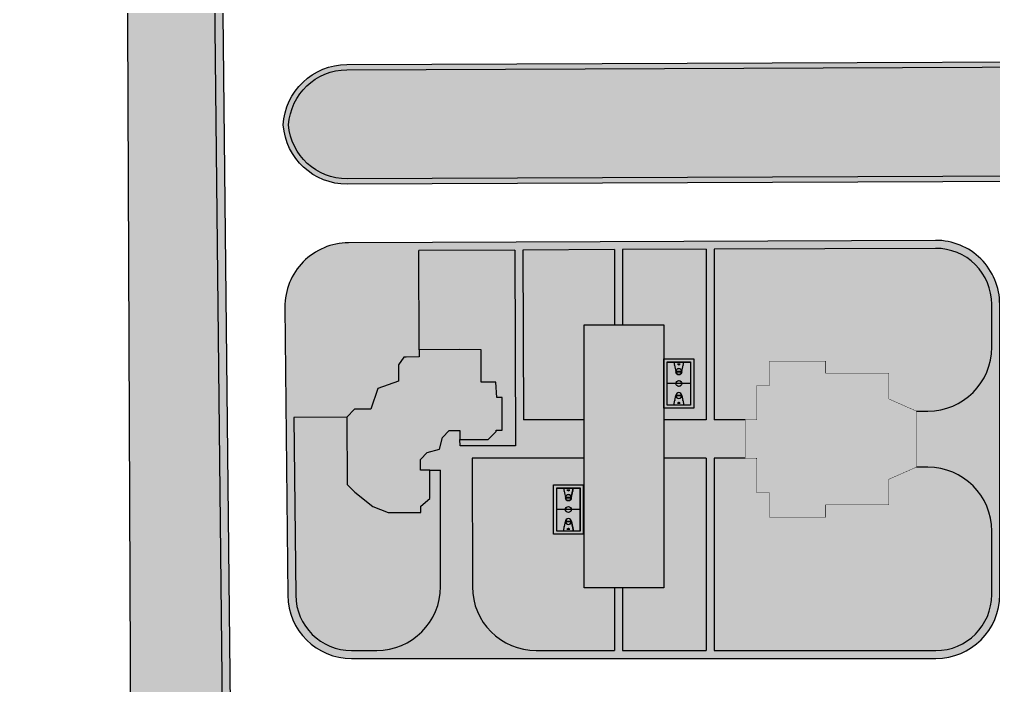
# Model space of a CAD drawing. Header units: inches. Extents: x -634 to 3638, y -6930911 to 5552.
# Drawn here: x 2488.9 to 2672, y 2344.9 to 2470.1 of the extents above; entities that cross this region are included whole.
import ezdxf

# ---------------------------------------------------------------- set-up
doc = ezdxf.new("R2010")
doc.units = ezdxf.units.IN
doc.header["$MEASUREMENT"] = 0
doc.layers.add('ELEV', color=134, linetype='Continuous', lineweight=18)
doc.layers.add('SPORT', color=7, linetype='Continuous')
doc.layers.add('зеленая зона', color=100, linetype='Continuous')
for name, color, linetype, true_color in [('дет.площадки', 7, 'Continuous', 0xf5eb38), ('дорога', 7, 'Continuous', 0x737373), ('жил.зона', 7, 'Continuous', 0xee6868)]:
    doc.layers.add(name, color=color, linetype=linetype, true_color=true_color)

# ---------------------------------------------------------------- blocks, each defined once
blk = doc.blocks.new('A$C6FDB6B95')
at = {"layer": 'SPORT'}
for p, q in [((-2148, 1133), (1300, 1133)), ((-2148, -936), (-2148, 1133)), ((-1918, 904), (1070, 904)), ((-1918, -706), (-1918, 904)), ((-427, -706), (-427, 904)), ((-421, -706), (-421, 904)), ((1070, 904), (1070, -706)), ((1300, 1133), (1300, -936)), ((-1920, 438), (-1256, 300)), ((-1918, -246), (-1918, 444)), ((-1918, -246), (-1918, 444)), ((-1918, 444), (-1255, 306)), ((-1721, 403), (-1720, 408)), ((-1716, 402), (-1721, 403)), ((-1720, 408), (-1715, 407)), ((-1715, 407), (-1716, 402)), ((-1620, 382), (-1619, 387)), ((-1615, 381), (-1620, 382)), ((-1619, 387), (-1613, 386)), ((-1613, 386), (-1615, 381)), ((-1519, 361), (-1518, 366)), ((-1513, 360), (-1519, 361)), ((-1518, 366), (-1512, 365)), ((-1512, 365), (-1513, 360)), ((-1277, 305), (-1276, 299)), ((-1258, -102), (-1258, 300)), ((-1252, 300), (-1252, -102)), ((-427, -418), (-427, 616)), ((-421, -418), (-421, 616)), ((1070, 444), (406, 306)), ((1071, 438), (407, 300)), ((409, -102), (409, 300)), ((429, 305), (428, 299)), ((1070, -246), (1070, 444)), ((1070, -246), (1070, 444)), ((-1256, -102), (-1920, -240)), ((-1255, -108), (-1918, -246)), ((-1277, -107), (-1276, -101)), ((406, -108), (1070, -246)), ((407, -102), (1071, -240)), ((429, -107), (428, -101)), ((1300, -936), (-2148, -936)), ((1070, -706), (-1918, -706))]:
    blk.add_line(p, q, dxfattribs=at)
for points in [[(1300, -936), (-2148, -936), (-2148, 1133), (1300, 1133)], [(1076, -711), (-1924, -711), (-1924, 909), (1076, 909)], [(-1781, 202), (-1784, 202), (-1784, -4), (-1781, -4)], [(671, 361), (669, 366), (664, 365), (665, 360)], [(772, 382), (771, 387), (765, 386), (766, 381)], [(873, 403), (872, 408), (866, 407), (868, 402)], [(932, 202), (936, 202), (936, -4), (932, -4)], [(-1721, -205), (-1720, -211), (-1715, -209), (-1716, -204)], [(-1620, -184), (-1619, -190), (-1613, -188), (-1615, -183)], [(-1519, -163), (-1518, -168), (-1512, -167), (-1513, -162)], [(671, -163), (669, -168), (664, -167), (665, -162)], [(772, -184), (771, -190), (765, -188), (766, -183)], [(873, -205), (872, -211), (866, -209), (868, -204)]]:
    blk.add_lwpolyline(points, close=True, dxfattribs=at)
blk.add_lwpolyline([(403, -102, -0.985815), (403, 300)], format="xyb", close=True, dxfattribs=at)
for centre, radius in [((-1741, 99), 25.9), ((-424, 99), 207), ((-424, 99), 201), ((892, 99), 25.9)]:
    blk.add_circle(centre, radius, dxfattribs=at)
for centre, radius, start, end in [((-1255, 99), 207, 96.21469, 263.78531), ((-1255, 99), 201, 96.21469, 263.78531), ((-1255, 99), 207, 270, 90), ((-1255, 99), 201, 270.81854, 89.18146), ((406, 99), 207, 90, 270), ((406, 99), 201, 276.21469, 83.78531), ((406, 99), 207, 276.21469, 83.78531)]:
    blk.add_arc(centre, radius, start, end, dxfattribs=at)

msp = doc.modelspace()

# ---------------------------------------------------------------- hatches: boundary and pattern name
at = {"layer": 'ELEV', "linetype": 'Continuous'}
h = msp.add_hatch(dxfattribs=at)
h.set_pattern_fill('ANSI31', color=256, scale=0.01044, style=0)
h.set_pattern_definition([(45, (1262.311104, 3366.587935), (-0.02343928418428, 0.02343928418428), [])])
edge = h.paths.add_edge_path()
edge.add_ellipse((1445.78234, 3471.96182), major_axis=(0, 6932302.83262), ratio=0.00000001506, start_angle=89.999976115149, end_angle=270.000023884851)
edge.add_line((1445.67794, 3474.85168), (1445.67794, 3528.48347))
edge.add_line((1445.67794, 3528.48347), (1445.88675, 3528.48347))
edge.add_line((1445.88675, 3528.48347), (1445.88675, 3474.85168))
at = {"layer": 'дорога', "true_color": 0x58ba48}
h = msp.add_hatch(color=85, dxfattribs=at)
h.dxf.hatch_style = 1
h.paths.add_polyline_path([(2524.66716, 2559.8732), (2508.84036, 2559.8732), (2510.06584, 2258.98183), (2518.14343, 2259.70335, 0.391592956), (2527.70859, 2270.27975)])
at = {"layer": 'дорога', "true_color": 0x939598}
h = msp.add_hatch(color=252, dxfattribs=at)
h.dxf.hatch_style = 1
h.paths.add_polyline_path([(2529.2085, 2270.29604), (2526.16725, 2559.8732), (2524.66716, 2559.8732), (2527.70859, 2270.27975, -0.391592956), (2518.14343, 2259.70335), (2510.06584, 2258.98183), (2510.07197, 2257.47641), (2518.27688, 2258.2093, 0.391579164)])
h = msp.add_hatch(color=252, dxfattribs=at)
h.dxf.hatch_style = 1
edge = h.paths.add_edge_path()
edge.add_line((2774.29798, 2462.51588), (2550.40182, 2461.60398))
edge.add_arc((2550.45069, 2449.60408), 12, 90.2333558, 176.9420013)
edge.add_arc((2550.43583, 2451.11935), 12, 184.182053, 270.2333558)
edge.add_line((2550.4847, 2439.11945), (2774.39573, 2440.03141))
edge.add_arc((2774.34686, 2452.03131), 12, 270.2333558, 356.3800038)
edge.add_arc((2774.34686, 2450.51598), 12, 3.6199962, 90.2333558)
at = {"layer": 'дорога', "true_color": 0x58ba48}
h = msp.add_hatch(color=85, dxfattribs=at)
h.dxf.hatch_style = 1
h.paths.add_polyline_path([(2785.32073, 2451.27364, 0.39534147), (2774.30205, 2461.51589), (2550.40589, 2460.60399, 0.395822281), (2539.46991, 2450.25407, 0.392508459), (2550.48063, 2440.11944), (2774.39166, 2441.0314, 0.392988667)])
at = {"layer": 'дорога', "true_color": 0xcd6928, "transparency": 33554610}
h = msp.add_hatch(color=32, dxfattribs=at)
h.dxf.hatch_style = 1
edge = h.paths.add_edge_path()
edge.add_arc((2584.22819, 3022.43006), 672.4289, 269.26388266, 270.24511663)
edge.add_line((2587.10489, 2350.00731), (2587.28648, 2428.26925))
edge.add_arc((2582.13676, 2951.02361), 522.77973, 269.245246, 270.5644103, ccw=False)
edge.add_line((2575.25041, 2428.28924), (2551.18992, 2428.05322))
edge.add_arc((2550.69783, 2416.12536), 11.938, 87.6375587, 183.8185017)
edge.add_line((2538.78632, 2415.33034), (2539.31055, 2361.8896))
edge.add_arc((2551.39487, 2362.04321), 12.08529, 180.7282614, 269.8319704)
edge.add_line((2551.35943, 2349.95797), (2575.58928, 2350.05665))
at = {"layer": 'дорога', "true_color": 0x939598}
h = msp.add_hatch(color=252, dxfattribs=at)
h.dxf.hatch_style = 1
edge = h.paths.add_edge_path()
edge.add_arc((2661.1281, 2416.5699), 12, 360, 450.2333558)
edge.add_line((2661.07922, 2428.5698), (2550.73028, 2428.12036))
edge.add_arc((2550.77915, 2416.12046), 12, 90.2333558, 180.5620272)
edge.add_line((2538.77973, 2416.00275), (2539.31055, 2361.8896))
edge.add_arc((2551.30998, 2362.00731), 12, 180.5620272, 270)
edge.add_line((2551.30998, 2350.00731), (2661.1281, 2350.00731))
edge.add_arc((2661.1281, 2362.00731), 12, 270, 360)
edge.add_line((2673.1281, 2362.00731), (2673.1281, 2416.5699))
at = {"layer": 'дорога', "true_color": 0xcd6928, "transparency": 33554610}
h = msp.add_hatch(color=32, dxfattribs=at)
h.dxf.hatch_style = 1
edge = h.paths.add_edge_path()
edge.add_arc((2661.1281, 2362.00731), 12, 270, 360)
edge.add_line((2673.1281, 2362.00731), (2673.11512, 2417.12781))
edge.add_arc((2661.14201, 2416.64811), 11.98272, 2.294282, 96.0113823)
edge.add_line((2659.8871, 2428.56494), (2640.37099, 2428.48545))
edge.add_arc((2619.95774, 4866.74399), 2438.34398, 269.98703901, 270.47967255, ccw=False)
edge.add_line((2619.40616, 2428.40007), (2619.45792, 2350.00731))
edge.add_arc((2625.48236, 2332.85714), 18.17752, 70.6448677, 109.3551323, ccw=False)
edge.add_line((2631.50679, 2350.00731), (2661.1281, 2350.00731))
at = {"layer": 'дорога', "true_color": 0x58ba48}
h = msp.add_hatch(color=85, dxfattribs=at)
h.dxf.hatch_style = 1
h.paths.add_polyline_path([(2581.98956, 2426.74766), (2563.92082, 2426.67407), (2563.9968, 2408.01794), (2571.59406, 2408.0524), (2575.66572, 2408.01794), (2575.69504, 2401.92587), (2578.40877, 2401.93376), (2578.60139, 2399.03999), (2579.59862, 2399.04444), (2579.62899, 2392.8988), (2578.45305, 2392.89321), (2578.45431, 2392.63736), (2576.99871, 2391.16745), (2571.67728, 2391.14115), (2571.73126, 2389.94797), (2582.12033, 2389.94797)])
h = msp.add_hatch(color=85, dxfattribs=at)
h.dxf.hatch_style = 1
h.paths.add_polyline_path([(2595.02537, 2412.66937), (2600.72374, 2412.66937), (2600.72374, 2426.82396), (2583.48955, 2426.75377), (2583.60298, 2394.83227), (2595.02537, 2394.83227)])
h = msp.add_hatch(color=85, dxfattribs=at)
h.dxf.hatch_style = 1
h.paths.add_polyline_path([(2617.95792, 2426.89416), (2602.22374, 2426.83007), (2602.22374, 2412.66937), (2610.02537, 2412.66937), (2610.02537, 2394.83227), (2617.95792, 2394.83227)])
h.paths.add_polyline_path([(2615.61159, 2406.31988), (2615.61159, 2397.00954), (2610.02538, 2397.00954), (2610.02538, 2406.31988)], flags=16)
h.paths.add_polyline_path([(2615.00642, 2405.71471), (2615.00642, 2397.61471), (2610.63055, 2397.61471), (2610.63055, 2405.71471)], flags=0)
h.paths.add_polyline_path([(2611.9033, 2405.6992), (2611.90264, 2405.70235), (2611.88745, 2405.6992)], flags=0)
h.paths.add_polyline_path([(2612.26315, 2403.96743), (2612.27857, 2403.96575, -0.897017361), (2613.3584, 2403.96575), (2613.37382, 2403.96743, 0.897017361)], flags=0)
h.paths.add_polyline_path([(2613.74952, 2405.6992), (2613.63903, 2405.16745), (2613.65422, 2405.16429), (2613.65106, 2405.1491), (2613.59424, 2404.89148), (2613.59739, 2404.89082), (2613.59424, 2404.87563), (2613.53653, 2404.61819), (2613.54057, 2404.61736), (2613.53741, 2404.60216), (2613.37711, 2403.90695, -1.006968894), (2612.25992, 2403.91471), (2613.36287, 2403.91471), (2613.73367, 2405.6992)], flags=0)
h.paths.add_polyline_path([(2610.64607, 2401.67247), (2612.25992, 2401.67247, -0.986204438), (2613.37705, 2401.67247), (2614.21522, 2401.67247), (2614.9909, 2401.67247), (2614.9909, 2401.65695), (2614.9909, 2397.63023), (2611.9033, 2397.63023), (2611.90264, 2397.62707), (2611.88745, 2397.63023), (2610.64607, 2397.63023)], flags=0)
h.paths.add_polyline_path([(2612.53917, 2405.33609), (2613.0978, 2405.33609), (2613.0978, 2405.32678), (2612.81848, 2405.28954, -0.414213562), (2612.88831, 2405.21971, -1), (2612.74866, 2405.21971, -0.414213562), (2612.81848, 2405.28954), (2612.59504, 2405.32678), (2612.53917, 2405.32678)], flags=0)
h.paths.add_polyline_path([(2611.99794, 2405.16745), (2612.0011, 2405.15226), (2611.98591, 2405.1491), (2611.98275, 2405.16429)], flags=0)
h.paths.add_polyline_path([(2612.05477, 2404.89398), (2612.05793, 2404.87879), (2612.04273, 2404.87563), (2612.03958, 2404.89082)], flags=0)
h.paths.add_polyline_path([(2612.11159, 2404.62051), (2612.11475, 2404.60532), (2612.09956, 2404.60216), (2612.0964, 2404.61736)], flags=0)
h.paths.add_polyline_path([(2613.36153, 2403.8992, -0.985814884), (2612.27544, 2403.8992)], flags=0)
h.paths.add_polyline_path([(2613.36153, 2401.65695), (2612.27544, 2401.65695, 0.985814884)], flags=0)
h.paths.add_polyline_path([(2612.25992, 2399.43023), (2612.27544, 2399.43023, -0.99433131), (2613.36159, 2399.42089), (2613.37382, 2399.362, 1.048443141)], flags=0)
h.paths.add_polyline_path([(2613.37872, 2399.41471), (2613.37711, 2399.42247, -0.993079335), (2612.25992, 2399.41471)], flags=0)
h.paths.add_polyline_path([(2612.09956, 2398.72726), (2612.11475, 2398.7241), (2612.11159, 2398.70891), (2612.0964, 2398.71207)], flags=0)
h.paths.add_polyline_path([(2613.53741, 2398.72726), (2613.54057, 2398.71207), (2613.52538, 2398.70891), (2613.52222, 2398.7241)], flags=0)
h.paths.add_polyline_path([(2612.04273, 2398.45379), (2612.05793, 2398.45064), (2612.05477, 2398.43544), (2612.03958, 2398.4386)], flags=0)
h.paths.add_polyline_path([(2613.59424, 2398.45379), (2613.59739, 2398.4386), (2613.5822, 2398.43544), (2613.57904, 2398.45064)], flags=0)
h.paths.add_polyline_path([(2612.88831, 2398.10971, -0.414213562), (2612.81848, 2398.03988), (2613.04193, 2398.00264), (2613.0978, 2398.00264), (2613.0978, 2397.99333), (2612.53917, 2397.99333), (2612.53917, 2398.00264), (2612.81848, 2398.03988, -0.414213562), (2612.74866, 2398.10971, -1)], flags=0)
h.paths.add_polyline_path([(2611.98591, 2398.18032), (2612.0011, 2398.17717), (2611.99794, 2398.16197), (2611.98275, 2398.16513)], flags=0)
h.paths.add_polyline_path([(2613.65106, 2398.18032), (2613.65422, 2398.16513), (2613.63903, 2398.16197), (2613.63587, 2398.17717)], flags=0)
h = msp.add_hatch(color=85, dxfattribs=at)
h.dxf.hatch_style = 1
h.paths.add_polyline_path([(2671.6281, 2416.5699, 0.415406969), (2661.08533, 2427.06981), (2619.45792, 2426.90027), (2619.45792, 2394.83227), (2625.27147, 2394.83227), (2627.47304, 2394.83227), (2627.47304, 2401.32766), (2629.83969, 2401.32766), (2629.83969, 2405.87), (2640.41628, 2405.87), (2640.41628, 2403.59618), (2652.26716, 2403.59618), (2652.26716, 2398.78045), (2657.46817, 2396.48796), (2659.6281, 2396.48796, 0.414213562), (2671.6281, 2408.48796)])
at = {"layer": 'дорога', "true_color": 0xf4ee51}
h = msp.add_hatch(color=41, dxfattribs=at)
h.dxf.hatch_style = 1
h.paths.add_polyline_path([(2610.02537, 2412.66937), (2595.02537, 2412.66937), (2595.02537, 2363.30759), (2610.02537, 2363.30759)])
at = {"layer": 'дорога', "true_color": 0xcd6928}
h = msp.add_hatch(color=32, dxfattribs=at)
h.dxf.hatch_style = 1
h.paths.add_polyline_path([(2579.59862, 2399.04444), (2578.60139, 2399.03999), (2578.40877, 2401.93376), (2575.69504, 2401.92587), (2575.66572, 2408.01794), (2571.59406, 2408.0524), (2563.9968, 2408.01794), (2564.00203, 2406.66203), (2561.57522, 2406.65004), (2561.11496, 2406.64776), (2560.11961, 2405.17998), (2560.13033, 2402.11551), (2556.23403, 2400.76053), (2554.91533, 2396.84972), (2551.85414, 2396.83459), (2550.39855, 2395.36237), (2550.46098, 2382.72946), (2551.93103, 2381.27386), (2555.27581, 2378.57576), (2558.17625, 2377.41498), (2564.32731, 2377.44538), (2564.3215, 2378.62132), (2566.03295, 2380.09279), (2566.00666, 2385.41407), (2564.28798, 2385.40558), (2564.27423, 2387.42297), (2565.53257, 2388.69286), (2567.81874, 2389.32319), (2568.39565, 2391.52013), (2569.65454, 2392.84973), (2571.66879, 2392.85969), (2571.67728, 2391.14115), (2576.99871, 2391.16745), (2578.45431, 2392.63736), (2578.45305, 2392.89321), (2579.62899, 2392.8988)])
h = msp.add_hatch(color=32, dxfattribs=at)
h.dxf.hatch_style = 1
h.paths.add_polyline_path([(2657.46817, 2396.48796), (2652.26716, 2398.78045), (2652.26716, 2403.59618), (2640.41628, 2403.59618), (2640.41628, 2405.87), (2629.83969, 2405.87), (2629.83969, 2401.32766), (2627.47304, 2401.32766), (2627.47304, 2394.83227), (2625.27147, 2394.83227), (2625.27147, 2387.63067), (2627.47304, 2387.61825), (2627.47304, 2381.12285), (2629.83969, 2381.12285), (2629.83969, 2376.58051), (2640.41628, 2376.58051), (2640.41628, 2378.89405), (2652.26716, 2378.89405), (2652.26716, 2383.67007), (2657.46817, 2385.96256)])
at = {"layer": 'дорога', "true_color": 0x58ba48}
h = msp.add_hatch(color=85, dxfattribs=at)
h.dxf.hatch_style = 1
h.paths.add_polyline_path([(2568.02786, 2385.41407), (2566.00666, 2385.41407), (2566.03295, 2380.09279), (2564.3215, 2378.62132), (2564.32731, 2377.44538), (2558.17625, 2377.41498), (2555.27581, 2378.57576), (2551.93103, 2381.27386), (2550.46098, 2382.72946), (2550.39855, 2395.36237), (2540.48323, 2395.26511), (2540.81048, 2361.90432, 0.411343417), (2551.30998, 2351.50731), (2556.02786, 2351.50731, 0.414213562), (2568.02786, 2363.50731)])
h = msp.add_hatch(color=85, dxfattribs=at)
h.dxf.hatch_style = 1
h.paths.add_polyline_path([(2595.02537, 2387.63067), (2573.99572, 2387.63067), (2574.01634, 2363.49706, 0.413963377), (2586.01634, 2351.50731), (2600.72374, 2351.50731), (2600.72374, 2363.30759), (2595.02537, 2363.30759)])
h.paths.add_polyline_path([(2589.26445, 2373.33707), (2589.26445, 2382.64742), (2594.85066, 2382.64742), (2594.85066, 2373.33707)], flags=16)
h.paths.add_polyline_path([(2589.86962, 2373.94224), (2589.86962, 2382.04224), (2594.24549, 2382.04224), (2594.24549, 2373.94224)], flags=0)
h.paths.add_polyline_path([(2591.14237, 2382.02673), (2591.14171, 2382.02988), (2591.12652, 2382.02673)], flags=0)
h.paths.add_polyline_path([(2589.88514, 2373.95776), (2589.88514, 2378), (2591.49899, 2378, -0.986204438), (2592.61612, 2378), (2593.45429, 2378), (2594.22997, 2378), (2594.22997, 2377.98448), (2594.22997, 2373.95776), (2591.14237, 2373.95776), (2591.14171, 2373.9546), (2591.12652, 2373.95776)], flags=0)
h.paths.add_polyline_path([(2591.49899, 2375.75776), (2591.51451, 2375.75776, -0.99433131), (2592.60066, 2375.74842), (2592.61289, 2375.68953, 1.048443141)], flags=0)
h.paths.add_polyline_path([(2591.49899, 2375.74224), (2592.61779, 2375.74224), (2592.61618, 2375.75, -0.993079335)], flags=0)
h.paths.add_polyline_path([(2591.22498, 2374.50785), (2591.24017, 2374.5047), (2591.23701, 2374.4895), (2591.22182, 2374.49266)], flags=0)
h.paths.add_polyline_path([(2591.27865, 2374.76613), (2591.2818, 2374.78132), (2591.29699, 2374.77817), (2591.29384, 2374.76297)], flags=0)
h.paths.add_polyline_path([(2591.77824, 2374.32086), (2591.77824, 2374.33017), (2592.05755, 2374.36742, -0.414213562), (2591.98773, 2374.43724, -1), (2592.12738, 2374.43724, -0.414213562), (2592.05755, 2374.36742), (2592.281, 2374.33017), (2592.33687, 2374.33017), (2592.33687, 2374.32086)], flags=0)
h.paths.add_polyline_path([(2591.33547, 2375.0396), (2591.33863, 2375.05479), (2591.35382, 2375.05164), (2591.35066, 2375.03644)], flags=0)
h.paths.add_polyline_path([(2592.8781, 2374.4895), (2592.87494, 2374.5047), (2592.89013, 2374.50785), (2592.89329, 2374.49266)], flags=0)
h.paths.add_polyline_path([(2592.82127, 2374.76297), (2592.81811, 2374.77817), (2592.83331, 2374.78132), (2592.83646, 2374.76613)], flags=0)
h.paths.add_polyline_path([(2592.76445, 2375.03644), (2592.76129, 2375.05164), (2592.77648, 2375.05479), (2592.77964, 2375.0396)], flags=0)
h.paths.add_polyline_path([(2592.6006, 2377.98448), (2591.51451, 2377.98448, 0.985814884)], flags=0)
h.paths.add_polyline_path([(2591.50222, 2380.29496), (2591.51764, 2380.29328, -0.897017361), (2592.59747, 2380.29328), (2592.61289, 2380.29496, 0.897017361)], flags=0)
h.paths.add_polyline_path([(2591.49899, 2380.24224), (2592.60194, 2380.24224), (2592.97274, 2382.02673), (2592.98859, 2382.02673), (2592.8781, 2381.49498), (2592.89329, 2381.49182), (2592.89013, 2381.47663), (2592.83331, 2381.21901), (2592.83646, 2381.21835), (2592.83331, 2381.20316), (2592.7756, 2380.94572), (2592.77964, 2380.94489), (2592.77648, 2380.92969), (2592.61618, 2380.23448, -1.006968894)], flags=0)
h.paths.add_polyline_path([(2591.51451, 2380.22673), (2592.6006, 2380.22673, -0.985814884)], flags=0)
h.paths.add_polyline_path([(2591.33863, 2380.92969), (2591.33547, 2380.94489), (2591.35066, 2380.94804), (2591.35382, 2380.93285)], flags=0)
h.paths.add_polyline_path([(2591.2818, 2381.20316), (2591.27865, 2381.21835), (2591.29384, 2381.22151), (2591.29699, 2381.20632)], flags=0)
h.paths.add_polyline_path([(2591.22498, 2381.47663), (2591.22182, 2381.49182), (2591.23701, 2381.49498), (2591.24017, 2381.47979)], flags=0)
h.paths.add_polyline_path([(2592.05755, 2381.61707), (2591.83411, 2381.65431), (2591.77824, 2381.65431), (2591.77824, 2381.66362), (2592.33687, 2381.66362), (2592.33687, 2381.65431), (2592.05755, 2381.61707, -0.414213562), (2592.12738, 2381.54724, -1), (2591.98773, 2381.54724, -0.414213562)], flags=0)
h = msp.add_hatch(color=85, dxfattribs=at)
h.dxf.hatch_style = 1
h.paths.add_polyline_path([(2617.95792, 2387.63067), (2610.02537, 2387.63067), (2610.02537, 2363.30759), (2602.22374, 2363.30759), (2602.22374, 2351.50731), (2617.95792, 2351.50731)])
h = msp.add_hatch(color=85, dxfattribs=at)
h.dxf.hatch_style = 1
h.paths.add_polyline_path([(2671.6281, 2373.96256, 0.414213562), (2659.6281, 2385.96256), (2657.46817, 2385.96256), (2652.26716, 2383.67007), (2652.26716, 2378.89405), (2640.41628, 2378.89405), (2640.41628, 2376.58051), (2629.83969, 2376.58051), (2629.83969, 2381.12285), (2627.47304, 2381.12285), (2627.47304, 2387.61825), (2625.27147, 2387.63067), (2619.45792, 2387.63067), (2619.45792, 2351.50731), (2661.1281, 2351.50731, 0.414213562), (2671.6281, 2362.00731)])

# ---------------------------------------------------------------- linework, layer by layer
at = {"color": 7}
msp.add_lwpolyline([(2510.55356, 2139.23209), (2929.48263, 2042.52033), (2969.58625, 2216.23831), (2982.86242, 2333.81788), (2996.08687, 2559.8732), (2508.84036, 2559.8732)], close=True, dxfattribs=at)
at = {"layer": 'дет.площадки'}
msp.add_lwpolyline([(2595.02537, 2412.66937), (2610.02537, 2412.66937), (2610.02537, 2363.30759), (2595.02537, 2363.30759)], close=True, dxfattribs=at)
at = {"layer": 'дорога'}
for p, q in [((2524.66733, 2559.85745), (2527.70876, 2270.26367)), ((2563.9968, 2408.01794), (2563.92082, 2426.67407)), ((2581.98956, 2426.74766), (2582.12033, 2389.94797)), ((2583.48955, 2426.75377), (2583.60298, 2394.83227)), ((2600.72374, 2426.82396), (2600.72374, 2412.66937)), ((2602.22374, 2426.83007), (2602.22374, 2412.66937)), ((2617.95792, 2426.89416), (2617.95792, 2394.83227)), ((2619.45792, 2426.90027), (2619.45792, 2394.83227)), ((2657.46817, 2396.48796), (2659.6281, 2396.48796)), ((2550.39855, 2395.36237), (2540.48323, 2395.26511)), ((2595.02537, 2394.83227), (2583.60298, 2394.83227)), ((2617.95792, 2394.83227), (2610.02537, 2394.83227)), ((2625.27147, 2394.83227), (2619.45792, 2394.83227)), ((2571.73126, 2389.94797), (2571.67728, 2391.14115)), ((2582.12033, 2389.94797), (2571.73126, 2389.94797)), ((2595.02537, 2387.63067), (2573.99572, 2387.63067)), ((2617.95792, 2387.63067), (2610.02537, 2387.63067)), ((2617.95792, 2387.63067), (2617.95792, 2351.50731)), ((2625.27147, 2387.63067), (2619.45792, 2387.63067)), ((2619.45792, 2387.63067), (2619.45792, 2351.50731)), ((2566.00666, 2385.41407), (2568.02786, 2385.41407)), ((2600.72374, 2363.30759), (2600.72374, 2351.50731)), ((2602.22374, 2363.30759), (2602.22374, 2351.50731))]:
    msp.add_line(p, q, dxfattribs=at)
for points in [[(2526.16725, 2559.8732), (2529.20868, 2270.27942, -0.39117971), (2518.27688, 2258.2093), (2510.07197, 2257.47641)], [(2661.1281, 2350.00731, 0.414213562), (2673.1281, 2362.00731), (2673.1281, 2416.5699, 0.415406969), (2661.07922, 2428.5698), (2550.73028, 2428.12036, 0.415894714), (2538.77973, 2416.00275), (2539.31055, 2361.8896, 0.411343417), (2551.30998, 2350.00731), (2661.1281, 2350.00731)], [(2657.46817, 2396.48796), (2659.6281, 2396.48796, 0.414213562), (2671.6281, 2408.48796), (2671.6281, 2416.5699, 0.415406969), (2661.08533, 2427.06981), (2619.45792, 2426.90027)], [(2540.48323, 2395.26511), (2540.81048, 2361.90432, 0.411343417), (2551.30998, 2351.50731), (2556.02786, 2351.50731, 0.414213562), (2568.02786, 2363.50731), (2568.02786, 2385.41407)], [(2573.99572, 2387.63067), (2574.01634, 2363.49706, 0.413963377), (2586.01634, 2351.50731), (2600.72374, 2351.50731)], [(2619.45792, 2351.50731), (2661.1281, 2351.50731, 0.414213562), (2671.6281, 2362.00731), (2671.6281, 2373.96256, 0.414213562), (2659.6281, 2385.96256), (2657.46817, 2385.96256)]]:
    msp.add_lwpolyline(points, format="xyb", dxfattribs=at)
msp.add_lwpolyline([(2786.32291, 2451.27364, -0.394649821), (2774.39573, 2440.03141), (2550.4847, 2439.11945, -0.394169083), (2538.46778, 2450.24424), (2538.46778, 2450.24424, -0.397486672), (2550.40182, 2461.60398), (2774.29798, 2462.51588, -0.397005299)], format="xyb", close=True, dxfattribs=at)
for points in [[(2581.98956, 2426.74766), (2563.92082, 2426.67407)], [(2600.72374, 2426.82396), (2583.48955, 2426.75377)], [(2617.95792, 2426.89416), (2602.22374, 2426.83007)], [(2602.22374, 2351.50731), (2617.95792, 2351.50731)]]:
    msp.add_lwpolyline(points, dxfattribs=at)
at = {"layer": 'жил.зона', "ltscale": 100}
msp.add_lwpolyline([(2554.91533, 2396.84972), (2551.85414, 2396.83459), (2550.39855, 2395.36237), (2550.46098, 2382.72946), (2551.93103, 2381.27386), (2555.27581, 2378.57576), (2558.17625, 2377.41498), (2564.32731, 2377.44538), (2564.3215, 2378.62132), (2566.03295, 2380.09279), (2566.00666, 2385.41407), (2564.28798, 2385.40558), (2564.27423, 2387.42297), (2565.53257, 2388.69286), (2567.81874, 2389.32319), (2568.39565, 2391.52013), (2569.65454, 2392.84973), (2571.66879, 2392.85969), (2571.67728, 2391.14115), (2576.99871, 2391.16745), (2578.45431, 2392.63736), (2578.45305, 2392.89321), (2579.62899, 2392.8988), (2579.59862, 2399.04444), (2578.60139, 2399.03999), (2578.40877, 2401.93376), (2575.69504, 2401.92587), (2575.66572, 2408.01794), (2571.59406, 2408.0524), (2563.9968, 2408.01794), (2564.00203, 2406.66203), (2561.57522, 2406.65004), (2561.11496, 2406.64776), (2560.11961, 2405.17998), (2560.13033, 2402.11551), (2556.23403, 2400.76053), (2554.91533, 2396.84972)], dxfattribs=at)
at = {"layer": 'жил.зона', "linetype": 'Continuous', "flags": 128}
msp.add_lwpolyline([(2627.47304, 2387.61825, 0.06884, 0.06884, 0), (2627.47304, 2381.12285, 0.06884, 0.06884, 0), (2629.83969, 2381.12285, 0.06884, 0.06884, 0), (2629.83969, 2376.58051, 0.06884, 0.06884, 0), (2640.41628, 2376.58051, 0.06884, 0.06884, 0), (2640.41628, 2378.89405, 0.06884, 0.06884, 0), (2652.26716, 2378.89405, 0.06884, 0.06884, 0), (2652.26716, 2383.67007, 0.06884, 0.06884, 0), (2657.46817, 2385.96256, 0.06884, 0.06884, 0), (2657.46817, 2385.96256, 0.06884, 0.06884, 0), (2657.46817, 2396.48796, 0.06884, 0.06884, 0), (2652.26716, 2398.78045, 0.06884, 0.06884, 0), (2652.26716, 2403.59618, 0.06884, 0.06884, 0), (2640.41628, 2403.59618, 0.06884, 0.06884, 0), (2640.41628, 2405.87, 0.06884, 0.06884, 0), (2629.83969, 2405.87, 0.06884, 0.06884, 0), (2629.83969, 2401.32766, 0.06884, 0.06884, 0), (2627.47304, 2401.32766, 0.06884, 0.06884, 0), (2627.47304, 2394.83227, 0.06884, 0.06884, 0), (2625.27147, 2394.83227, 0.06884, 0.06884, 0), (2625.27147, 2387.63067, 0.06884, 0.06884, 0)], format="xyseb", close=True, dxfattribs=at)
at = {"layer": 'зеленая зона'}
msp.add_lwpolyline([(2785.32073, 2451.27364, -0.392988667), (2774.39166, 2441.0314), (2550.48063, 2440.11944, -0.392508459), (2539.46991, 2450.25407, -0.395822281), (2550.40589, 2460.60399), (2774.30205, 2461.51589, -0.39534147)], format="xyb", close=True, dxfattribs=at)

# ---------------------------------------------------------------- block references
at = {"layer": 'дет.площадки', "xscale": 0.002700000000004366, "yscale": 0.002700000000004366, "zscale": 0.002700000000004366, "rotation": 90}
for p in [(2613.08565, 2402.81), (2592.32472, 2379.13753)]:
    msp.add_blockref('A$C6FDB6B95', p, dxfattribs=at)

doc.saveas('drawing.dxf')
